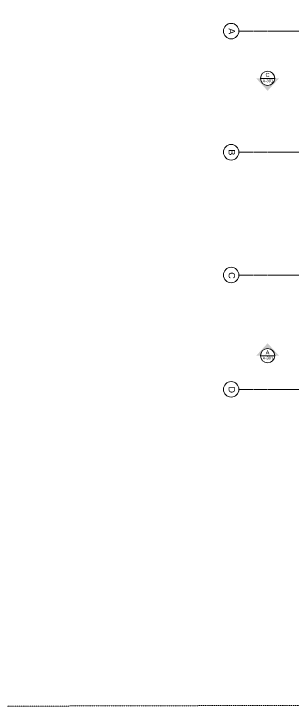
# Model space of a CAD drawing. Header units: centimetres. Extents: x -1487 to 7635, y -1892 to 2688.
# Drawn here: x 1378 to 2071, y 53 to 1786 of the extents above; entities that cross this region are included whole.
import ezdxf
from ezdxf.enums import TextEntityAlignment as Align

# ---------------------------------------------------------------- set-up
doc = ezdxf.new("R2010")
doc.units = ezdxf.units.CM
doc.linetypes.add('CENTERX2', pattern=[4, 2.5, -0.5, 0.5, -0.5])
doc.linetypes.add('CENTRO2', pattern=[1.125, 0.75, -0.125, 0.125, -0.125])
doc.layers.add('AA - linee quote', color=3, linetype='Continuous', lineweight=13)
doc.styles.add('ARIAL', font='Arial.ttf')

msp = doc.modelspace()

# ---------------------------------------------------------------- hatches: boundary and pattern name
at = {"layer": 'AA - linee quote'}
h = msp.add_hatch(color=256, dxfattribs=at)
h.dxf.hatch_style = 1
h.paths.add_polyline_path([(2038.5145, 1625.317), (2027.9126, 1625.317, -1), (1992.3492, 1625.317), (1981.7473, 1625.317), (2010.1309, 1594.4209)])
h = msp.add_hatch(color=256, dxfattribs=at)
h.dxf.hatch_style = 1
h.paths.add_polyline_path([(1981.7511, 934.1649), (1992.353, 934.1649, -1), (2027.9164, 934.1649), (2038.5183, 934.1649), (2010.1347, 965.061)])

# ---------------------------------------------------------------- linework, layer by layer
at = {"layer": 'AA - linee quote', "linetype": 'CENTRO2', "ltscale": 7}
for p, q in [((1938.5996, 1743.1865), (3185.5996, 1743.1865)), ((1938.5996, 1441.1865), (3185.5996, 1441.1865)), ((1938.5996, 1135.1865), (3185.5996, 1135.1865)), ((1938.5996, 850.1865), (3185.5996, 850.1865))]:
    msp.add_line(p, q, dxfattribs=at)
at = {"layer": 'AA - linee quote'}
for p, q in [((2027.9122, 1625.3434), (1992.3488, 1625.3434)), ((1992.3534, 934.1385), (2027.9168, 934.1385))]:
    msp.add_line(p, q, dxfattribs=at)
at = {"layer": 'AA - linee quote', "linetype": 'CENTRO2', "ltscale": 0.009}
msp.add_lwpolyline([(-1487.331, 2664.295), (7634.7147, 2687.7379), (7634.7147, 76.6954), (-1487.331, 53.2526)], close=True, dxfattribs=at)
at = {"layer": 'AA - linee quote'}
for centre, radius in [((1919.2724, 1743.1865), 19.3273), ((2010.1305, 1625.3434), 17.7817), ((1919.2724, 1441.1865), 19.3273), ((1919.2724, 1135.1865), 19.3273), ((2010.1351, 934.1385), 17.7817), ((1919.2724, 850.1865), 19.3273)]:
    msp.add_circle(centre, radius, dxfattribs=at)

# ---------------------------------------------------------------- texts
at = {"layer": 'AA - linee quote', "linetype": 'CENTERX2', "ltscale": 5, "style": 'ARIAL'}
for tag, p in [('A', (1912.7912, 1750.2465)), ('B', (1912.7912, 1448.2465)), ('C', (1912.7912, 1142.2465)), ('D', (1912.7912, 857.2465))]:
    msp.add_attdef(tag, p, '', height=16, rotation=270, dxfattribs=at)
at = {"layer": 'AA - linee quote', "style": 'ARIAL'}
for tag, height, p in [('C', 9.9109, (2009.9499, 1633.8619)), ('A-301', 7, (2010.5923, 1619.3448)), ('A', 9.9109, (2009.9893, 942.2926)), ('A-301', 7, (2010.5969, 928.1398))]:
    msp.add_attdef(tag, text='', height=height, dxfattribs=at).set_placement(p, align=Align.MIDDLE_CENTER)

doc.saveas('drawing.dxf')
